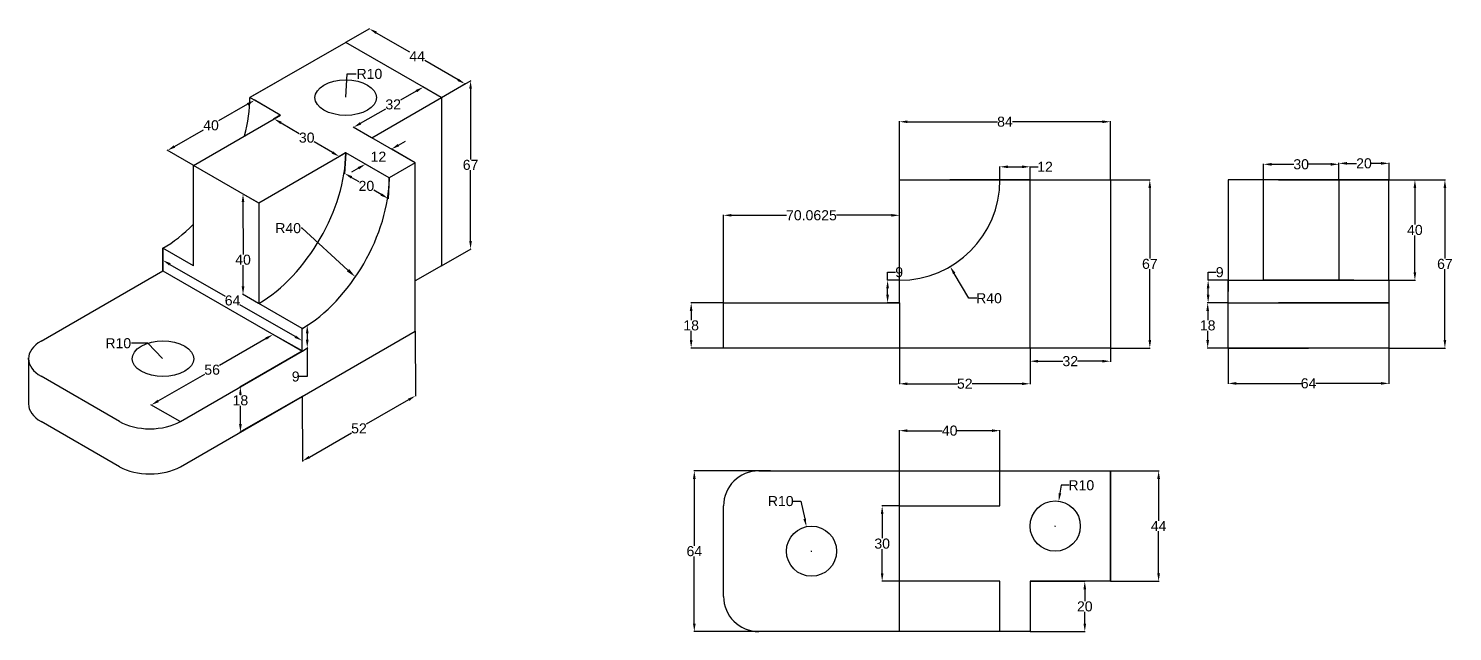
# Model space of a CAD drawing. Header units: millimetres. Extents: x -502 to 65, y 273849 to 274090.
import ezdxf
from ezdxf import colors
from ezdxf.entities.mleader import LeaderData, LeaderLine
from ezdxf.math import Vec2, Vec3

# ---------------------------------------------------------------- set-up
doc = ezdxf.new("R2010")
doc.units = ezdxf.units.MM
doc.header["$MEASUREMENT"] = 0
doc.styles.add('Annotative', font='arial.ttf')
doc.styles.get("Standard").update_dxf_attribs({"font": 'arial.ttf'})
doc.dimstyles.get("Standard").update_dxf_attribs({"dimtxt": 4, "dimasz": 3.2, "dimexe": 0.18, "dimexo": 0.0625, "dimgap": 0.09, "dimtad": 0, "dimtih": 1, "dimtoh": 1, "dimdec": 4, "dimdsep": 46, "dimtxsty": 'Standard', "dimcen": 0.09, "dimadec": 0, "dimazin": 0, "dimtfac": 1, "dimtdec": 4, "dimtofl": 0, "dimtmove": 0, "dimatfit": 3, "dimfxl": 1, "dimtolj": 1, "dimtzin": 0, "dimarcsym": 0})

# ---------------------------------------------------------------- blocks, each defined once
blk = doc.blocks.new('*D1')
at = {"color": 0, "lineweight": -2, "transparency": 16777216}
for p, q in [((-337.68, 274062.06), (-345.03, 274066.31)), ((-347.62, 274064.6), (-353.87, 274060.99)), ((-369.79, 274051.8), (-359.74, 274057.61)), ((-365.39, 274046.06), (-372.74, 274050.31))]:
    blk.add_line(p, q, dxfattribs=at)
at = {"color": 0, "lineweight": 30, "transparency": 16777216}
for points in [[(-347.89, 274065.07), (-347.35, 274064.14), (-344.85, 274066.2)], [(-370.06, 274052.27), (-369.52, 274051.34), (-372.56, 274050.2)]]:
    blk.add_solid(points, dxfattribs=at)
at = {"layer": 'Defpoints', "color": 0, "lineweight": 30, "transparency": 16777216}
for p in [(-344.85, 274066.2), (-337.62, 274062.03), (-365.33, 274046.03)]:
    blk.add_point(p, dxfattribs=at)
at = {"color": 0, "lineweight": 25, "transparency": 16777216, "insert": (-356.81, 274059.3), "char_height": 4, "attachment_point": 5}
blk.add_mtext('\\A1;32', dxfattribs=at)
blk = doc.blocks.new('*D2')
at = {"color": 0, "lineweight": -2, "transparency": 16777216}
for p, q in [((-337.55, 274062.06), (-325.83, 274068.83)), ((-326.01, 274065.53), (-326.01, 274037.36)), ((-326.01, 274004.93), (-326.01, 274033.09)), ((-337.55, 273995.06), (-325.83, 274001.83))]:
    blk.add_line(p, q, dxfattribs=at)
at = {"color": 0, "lineweight": 30, "transparency": 16777216}
for points in [[(-326.55, 274065.53), (-325.48, 274065.53), (-326.01, 274068.73)], [(-326.55, 274004.93), (-325.48, 274004.93), (-326.01, 274001.73)]]:
    blk.add_solid(points, dxfattribs=at)
at = {"layer": 'Defpoints', "color": 0, "lineweight": 30, "transparency": 16777216}
for p in [(-337.62, 274062.03), (-326.01, 274001.73), (-337.62, 273995.03)]:
    blk.add_point(p, dxfattribs=at)
at = {"color": 0, "lineweight": 25, "transparency": 16777216, "insert": (-326.01, 274035.23), "char_height": 4, "attachment_point": 5}
blk.add_mtext('\\A1;67', dxfattribs=at)
blk = doc.blocks.new('*D3')
at = {"color": 0, "lineweight": -2, "transparency": 16777216}
for p, q in [((-375.66, 274084.06), (-366.13, 274089.57)), ((-363.53, 274087.87), (-350.3, 274080.24)), ((-331, 274069.12), (-344.24, 274076.75)), ((-337.58, 274062.12), (-328.05, 274067.62))]:
    blk.add_line(p, q, dxfattribs=at)
at = {"color": 0, "lineweight": 30, "transparency": 16777216}
for points in [[(-363.27, 274088.33), (-363.8, 274087.4), (-366.31, 274089.46)], [(-330.74, 274069.58), (-331.27, 274068.65), (-328.23, 274067.52)]]:
    blk.add_solid(points, dxfattribs=at)
at = {"layer": 'Defpoints', "color": 0, "lineweight": 30, "transparency": 16777216}
for p in [(-375.72, 274084.03), (-328.23, 274067.52), (-337.65, 274062.08)]:
    blk.add_point(p, dxfattribs=at)
at = {"color": 0, "lineweight": 25, "transparency": 16777216, "insert": (-347.27, 274078.49), "char_height": 4, "attachment_point": 5}
blk.add_mtext('\\A1;44', dxfattribs=at)
blk = doc.blocks.new('*D4')
at = {"color": 0, "lineweight": -2, "transparency": 16777216}
for p, q in [((-354.73, 274043.11), (-351.95, 274044.71)), ((-348.07, 274036.06), (-357.68, 274041.61)), ((-370.66, 274033.91), (-373.43, 274032.31)), ((-358.46, 274030.06), (-368.07, 274035.61))]:
    blk.add_line(p, q, dxfattribs=at)
at = {"color": 0, "lineweight": 30, "transparency": 16777216}
for points in [[(-354.99, 274043.57), (-354.46, 274042.64), (-357.5, 274041.51)], [(-370.93, 274034.37), (-370.39, 274033.44), (-367.89, 274035.51)]]:
    blk.add_solid(points, dxfattribs=at)
at = {"layer": 'Defpoints', "color": 0, "lineweight": 30, "transparency": 16777216}
for p in [(-367.89, 274035.51), (-348.01, 274036.03), (-358.4, 274030.03)]:
    blk.add_point(p, dxfattribs=at)
at = {"color": 0, "lineweight": 25, "transparency": 16777216, "insert": (-362.69, 274038.51), "char_height": 4, "attachment_point": 5}
blk.add_mtext('\\A1;12', dxfattribs=at)
blk = doc.blocks.new('*D5')
at = {"color": 0, "lineweight": -2, "transparency": 16777216}
for p, q in [((-414.78, 274059.38), (-426.3, 274052.73)), ((-401.76, 274055.06), (-412.19, 274061.08)), ((-443.88, 274042.58), (-432.36, 274049.23)), ((-436.4, 274035.06), (-446.83, 274041.08))]:
    blk.add_line(p, q, dxfattribs=at)
at = {"color": 0, "lineweight": 30, "transparency": 16777216}
for points in [[(-415.05, 274059.84), (-414.51, 274058.92), (-412.01, 274060.98)], [(-444.15, 274043.04), (-443.61, 274042.12), (-446.65, 274040.98)]]:
    blk.add_solid(points, dxfattribs=at)
at = {"layer": 'Defpoints', "color": 0, "lineweight": 30, "transparency": 16777216}
for p in [(-401.7, 274055.03), (-446.65, 274040.98), (-436.34, 274035.03)]:
    blk.add_point(p, dxfattribs=at)
at = {"color": 0, "lineweight": 25, "transparency": 16777216, "insert": (-429.33, 274050.98), "char_height": 4, "attachment_point": 5}
blk.add_mtext('\\A1;40', dxfattribs=at)
blk = doc.blocks.new('*D6')
at = {"color": 0, "lineweight": -2, "transparency": 16777216}
for p, q in [((-401.76, 274054.99), (-404.41, 274053.47)), ((-401.45, 274051.97), (-394.18, 274047.77)), ((-381.02, 274040.17), (-388.29, 274044.37)), ((-375.78, 274039.99), (-378.43, 274038.47))]:
    blk.add_line(p, q, dxfattribs=at)
at = {"color": 0, "lineweight": 30, "transparency": 16777216}
for points in [[(-401.19, 274052.43), (-401.72, 274051.51), (-404.23, 274053.57)], [(-380.75, 274040.63), (-381.28, 274039.71), (-378.25, 274038.57)]]:
    blk.add_solid(points, dxfattribs=at)
at = {"layer": 'Defpoints', "color": 0, "lineweight": 30, "transparency": 16777216}
for p in [(-401.7, 274055.03), (-378.25, 274038.57), (-375.72, 274040.03)]:
    blk.add_point(p, dxfattribs=at)
at = {"color": 0, "lineweight": 25, "transparency": 16777216, "insert": (-391.24, 274046.07), "char_height": 4, "attachment_point": 5}
blk.add_mtext('\\A1;30', dxfattribs=at)
blk = doc.blocks.new('*D7')
at = {"color": 0, "lineweight": -2, "transparency": 16777216}
for p, q in [((-375.72, 274039.96), (-376.16, 274031.65)), ((-373.38, 274030.25), (-370.47, 274028.58)), ((-361.6, 274023.45), (-364.5, 274025.13)), ((-358.4, 274029.96), (-358.84, 274021.65))]:
    blk.add_line(p, q, dxfattribs=at)
at = {"color": 0, "lineweight": 30, "transparency": 16777216}
for points in [[(-373.11, 274030.72), (-373.64, 274029.79), (-376.15, 274031.85)], [(-361.33, 274023.92), (-361.86, 274022.99), (-358.83, 274021.85)]]:
    blk.add_solid(points, dxfattribs=at)
at = {"layer": 'Defpoints', "color": 0, "lineweight": 30, "transparency": 16777216}
for p in [(-375.72, 274040.03), (-358.4, 274030.03), (-358.83, 274021.85)]:
    blk.add_point(p, dxfattribs=at)
at = {"color": 0, "lineweight": 25, "transparency": 16777216, "insert": (-367.49, 274026.85), "char_height": 4, "attachment_point": 5}
blk.add_mtext('\\A1;20', dxfattribs=at)
blk = doc.blocks.new('*D8')
at = {"color": 0, "lineweight": -2, "transparency": 16777216}
for p, q in [((-348.01, 273968.96), (-347.92, 273943.06)), ((-393.04, 273942.96), (-392.96, 273917.06)), ((-350.69, 273941.67), (-367.51, 273931.97)), ((-390.19, 273918.87), (-373.37, 273928.58))]:
    blk.add_line(p, q, dxfattribs=at)
at = {"color": 0, "lineweight": 30, "transparency": 16777216}
for points in [[(-350.96, 273942.13), (-350.43, 273941.21), (-347.92, 273943.27)], [(-390.45, 273919.33), (-389.92, 273918.41), (-392.96, 273917.27)]]:
    blk.add_solid(points, dxfattribs=at)
at = {"layer": 'Defpoints', "color": 0, "lineweight": 30, "transparency": 16777216}
for p in [(-348.01, 273969.03), (-393.04, 273943.03), (-347.92, 273943.27)]:
    blk.add_point(p, dxfattribs=at)
at = {"color": 0, "lineweight": 25, "transparency": 16777216, "insert": (-370.44, 273930.27), "char_height": 4, "attachment_point": 5}
blk.add_mtext('\\A1;52', dxfattribs=at)
blk = doc.blocks.new('*D9')
at = {"color": 0, "lineweight": -2, "transparency": 16777216}
for p, q in [((-393.1, 273960.99), (-417.83, 273946.77)), ((-393.07, 273942.94), (-417.8, 273928.72)), ((-417.65, 273943.67), (-417.65, 273943.58)), ((-417.63, 273932.02), (-417.64, 273939.32))]:
    blk.add_line(p, q, dxfattribs=at)
at = {"color": 0, "lineweight": 30, "transparency": 16777216}
for points in [[(-417.11, 273943.68), (-418.18, 273943.67), (-417.65, 273946.87)], [(-417.09, 273932.02), (-418.16, 273932.02), (-417.62, 273928.82)]]:
    blk.add_solid(points, dxfattribs=at)
at = {"layer": 'Defpoints', "color": 0, "lineweight": 30, "transparency": 16777216}
for p in [(-393.04, 273961.03), (-393.01, 273942.97), (-417.62, 273928.82)]:
    blk.add_point(p, dxfattribs=at)
at = {"color": 0, "lineweight": 25, "transparency": 16777216, "insert": (-417.64, 273941.45), "char_height": 4, "attachment_point": 5}
blk.add_mtext('\\A1;18', dxfattribs=at)
blk = doc.blocks.new('*D10')
at = {"color": 0, "lineweight": -2, "transparency": 16777216}
for p, q in [((-448.47, 273993.1), (-448.47, 273997.43)), ((-445.7, 273995.62), (-423.71, 273982.93)), ((-395.81, 273966.82), (-417.8, 273979.52)), ((-393.04, 273961.1), (-393.04, 273965.43))]:
    blk.add_line(p, q, dxfattribs=at)
at = {"color": 0, "lineweight": 30, "transparency": 16777216}
for points in [[(-445.43, 273996.09), (-445.96, 273995.16), (-448.47, 273997.22)], [(-395.55, 273967.29), (-396.08, 273966.36), (-393.04, 273965.22)]]:
    blk.add_solid(points, dxfattribs=at)
at = {"layer": 'Defpoints', "color": 0, "lineweight": 30, "transparency": 16777216}
for p in [(-448.47, 273997.22), (-448.47, 273993.03), (-393.04, 273961.03)]:
    blk.add_point(p, dxfattribs=at)
at = {"color": 0, "lineweight": 25, "transparency": 16777216, "insert": (-420.75, 273981.22), "char_height": 4, "attachment_point": 5}
blk.add_mtext('\\A1;64', dxfattribs=at)
blk = doc.blocks.new('*D11')
at = {"color": 0, "lineweight": -2, "transparency": 16777216}
for p, q in [((-410.42, 274020.06), (-416.78, 274023.71)), ((-416.6, 274020.41), (-416.59, 273999.58)), ((-416.59, 273986.81), (-416.59, 273995.32)), ((-410.42, 273980.07), (-416.77, 273983.72))]:
    blk.add_line(p, q, dxfattribs=at)
at = {"color": 0, "lineweight": 30, "transparency": 16777216}
for points in [[(-416.06, 274020.41), (-417.13, 274020.41), (-416.6, 274023.61)], [(-416.06, 273986.81), (-417.12, 273986.81), (-416.59, 273983.61)]]:
    blk.add_solid(points, dxfattribs=at)
at = {"layer": 'Defpoints', "color": 0, "lineweight": 30, "transparency": 16777216}
for p in [(-410.36, 274020.03), (-416.59, 273983.61), (-410.35, 273980.03)]:
    blk.add_point(p, dxfattribs=at)
at = {"color": 0, "lineweight": 25, "transparency": 16777216, "insert": (-416.59, 273997.45), "char_height": 4, "attachment_point": 5}
blk.add_mtext('\\A1;40', dxfattribs=at)
blk = doc.blocks.new('*D12')
at = {"color": 0, "lineweight": -2, "transparency": 16777216}
for p, q in [((-392.98, 273970.07), (-390.85, 273971.5)), ((-391.03, 273968.18), (-391.03, 273965.58)), ((-392.98, 273961.07), (-390.85, 273962.5)), ((-391.03, 273962.38), (-391.03, 273950.92)), ((-391.03, 273950.92), (-394.23, 273950.92))]:
    blk.add_line(p, q, dxfattribs=at)
at = {"color": 0, "lineweight": 30, "transparency": 16777216}
for points in [[(-391.56, 273968.18), (-390.49, 273968.18), (-391.03, 273971.38)], [(-391.56, 273965.58), (-390.49, 273965.58), (-391.03, 273962.38)]]:
    blk.add_solid(points, dxfattribs=at)
at = {"layer": 'Defpoints', "color": 0, "lineweight": 30, "transparency": 16777216}
for p in [(-393.04, 273970.03), (-393.04, 273961.03), (-391.03, 273962.38)]:
    blk.add_point(p, dxfattribs=at)
at = {"color": 0, "lineweight": 25, "transparency": 16777216, "insert": (-395.63, 273950.92), "char_height": 4, "attachment_point": 5}
blk.add_mtext('\\A1;9', dxfattribs=at)
blk = doc.blocks.new('*D13')
at = {"color": 0, "lineweight": -2, "transparency": 16777216}
for p, q in [((-407.41, 273966.07), (-425.93, 273955.35)), ((-393.1, 273961.14), (-404.82, 273967.78)), ((-450.37, 273941.21), (-431.84, 273951.93)), ((-441.6, 273933.06), (-453.32, 273939.71))]:
    blk.add_line(p, q, dxfattribs=at)
at = {"color": 0, "lineweight": 30, "transparency": 16777216}
for points in [[(-407.67, 273966.53), (-407.14, 273965.61), (-404.64, 273967.68)], [(-450.63, 273941.67), (-450.1, 273940.74), (-453.13, 273939.6)]]:
    blk.add_solid(points, dxfattribs=at)
at = {"layer": 'Defpoints', "color": 0, "lineweight": 30, "transparency": 16777216}
for p in [(-393.04, 273961.1), (-453.13, 273939.6), (-441.54, 273933.03)]:
    blk.add_point(p, dxfattribs=at)
at = {"color": 0, "lineweight": 25, "transparency": 16777216, "insert": (-428.89, 273953.64), "char_height": 4, "attachment_point": 5}
blk.add_mtext('\\A1;56', dxfattribs=at)
blk = doc.blocks.new('*D14')
at = {"color": 0, "lineweight": -2, "transparency": 16777216}
for p, q in [((-155.3, 274029.36), (-155.3, 274052.6)), ((-152.1, 274052.42), (-116.25, 274052.42)), ((-74.5, 274052.42), (-110.35, 274052.42)), ((-71.3, 274029.36), (-71.3, 274052.6))]:
    blk.add_line(p, q, dxfattribs=at)
at = {"color": 0, "lineweight": 30, "transparency": 16777216}
for points in [[(-152.1, 274052.95), (-152.1, 274051.88), (-155.3, 274052.42)], [(-74.5, 274052.95), (-74.5, 274051.88), (-71.3, 274052.42)]]:
    blk.add_solid(points, dxfattribs=at)
at = {"layer": 'Defpoints', "color": 0, "lineweight": 30, "transparency": 16777216}
for p in [(-71.3, 274052.42), (-155.3, 274029.29), (-71.3, 274029.29)]:
    blk.add_point(p, dxfattribs=at)
at = {"color": 0, "lineweight": 25, "transparency": 16777216, "insert": (-113.3, 274052.42), "char_height": 4, "attachment_point": 5}
blk.add_mtext('\\A1;84', dxfattribs=at)
blk = doc.blocks.new('*D15')
at = {"color": 0, "lineweight": -2, "transparency": 16777216}
for p, q in [((-71.24, 274029.29), (-55.45, 274029.29)), ((-55.63, 274026.09), (-55.63, 273997.93)), ((-55.63, 273965.49), (-55.63, 273993.66)), ((-71.24, 273962.29), (-55.45, 273962.29))]:
    blk.add_line(p, q, dxfattribs=at)
at = {"color": 0, "lineweight": 30, "transparency": 16777216}
for points in [[(-56.16, 274026.09), (-55.1, 274026.09), (-55.63, 274029.29)], [(-56.16, 273965.49), (-55.1, 273965.49), (-55.63, 273962.29)]]:
    blk.add_solid(points, dxfattribs=at)
at = {"layer": 'Defpoints', "color": 0, "lineweight": 30, "transparency": 16777216}
for p in [(-71.3, 274029.29), (-71.3, 273962.29), (-55.63, 273962.29)]:
    blk.add_point(p, dxfattribs=at)
at = {"color": 0, "lineweight": 25, "transparency": 16777216, "insert": (-55.63, 273995.79), "char_height": 4, "attachment_point": 5}
blk.add_mtext('\\A1;67', dxfattribs=at)
blk = doc.blocks.new('*D16')
at = {"color": 0, "lineweight": -2, "transparency": 16777216}
for p, q in [((-225.36, 273980.29), (-238.38, 273980.29)), ((-238.2, 273977.09), (-238.2, 273973.43)), ((-238.2, 273965.49), (-238.2, 273969.16)), ((-225.36, 273962.29), (-238.38, 273962.29))]:
    blk.add_line(p, q, dxfattribs=at)
at = {"color": 0, "lineweight": 30, "transparency": 16777216}
for points in [[(-238.74, 273977.09), (-237.67, 273977.09), (-238.2, 273980.29)], [(-238.74, 273965.49), (-237.67, 273965.49), (-238.2, 273962.29)]]:
    blk.add_solid(points, dxfattribs=at)
at = {"layer": 'Defpoints', "color": 0, "lineweight": 30, "transparency": 16777216}
for p in [(-225.3, 273980.29), (-238.2, 273962.29), (-225.3, 273962.29)]:
    blk.add_point(p, dxfattribs=at)
at = {"color": 0, "lineweight": 25, "transparency": 16777216, "insert": (-238.2, 273971.29), "char_height": 4, "attachment_point": 5}
blk.add_mtext('\\A1;18', dxfattribs=at)
blk = doc.blocks.new('*D17')
at = {"color": 0, "lineweight": -2, "transparency": 16777216}
for p, q in [((-225.36, 273980.36), (-225.36, 274015.33)), ((-222.16, 274015.15), (-200.27, 274015.15)), ((-158.5, 274015.15), (-180.38, 274015.15)), ((-155.3, 273980.36), (-155.3, 274015.33))]:
    blk.add_line(p, q, dxfattribs=at)
at = {"color": 0, "lineweight": 30, "transparency": 16777216}
for points in [[(-222.16, 274015.68), (-222.16, 274014.62), (-225.36, 274015.15)], [(-158.5, 274015.68), (-158.5, 274014.62), (-155.3, 274015.15)]]:
    blk.add_solid(points, dxfattribs=at)
at = {"layer": 'Defpoints', "color": 0, "lineweight": 30, "transparency": 16777216}
for p in [(-225.36, 274015.15), (-225.36, 273980.29), (-155.3, 273980.29)]:
    blk.add_point(p, dxfattribs=at)
at = {"color": 0, "lineweight": 25, "transparency": 16777216, "insert": (-190.33, 274015.15), "char_height": 4, "attachment_point": 5}
blk.add_mtext('\\A1;70.0625', dxfattribs=at)
blk = doc.blocks.new('*D18')
at = {"color": 0, "lineweight": -2, "transparency": 16777216}
for p, q in [((-155.39, 274029.29), (-155.21, 274029.29)), ((-155.3, 274029.2), (-155.3, 274029.38)), ((-127.71, 273982.11), (-133.49, 273992)), ((-124.51, 273982.11), (-127.71, 273982.11))]:
    blk.add_line(p, q, dxfattribs=at)
at = {"color": 0, "lineweight": 30, "transparency": 16777216}
blk.add_solid([(-133.03, 273992.27), (-133.96, 273991.73), (-135.11, 273994.76)], dxfattribs=at)
at = {"layer": 'Defpoints', "color": 0, "lineweight": 30, "transparency": 16777216}
for p in [(-155.3, 274029.29), (-135.11, 273994.76)]:
    blk.add_point(p, dxfattribs=at)
at = {"color": 0, "lineweight": 25, "transparency": 16777216, "insert": (-119.65, 273982.11), "char_height": 4, "attachment_point": 5}
blk.add_mtext('\\A1;R40', dxfattribs=at)
blk = doc.blocks.new('*D19')
at = {"color": 0, "lineweight": -2, "transparency": 16777216}
for p, q in [((-103.3, 273962.23), (-103.3, 273956.86)), ((-100.1, 273957.04), (-90.23, 273957.04)), ((-74.5, 273957.04), (-84.36, 273957.04)), ((-71.3, 273962.23), (-71.3, 273956.86))]:
    blk.add_line(p, q, dxfattribs=at)
at = {"color": 0, "lineweight": 30, "transparency": 16777216}
for points in [[(-100.1, 273957.57), (-100.1, 273956.51), (-103.3, 273957.04)], [(-74.5, 273957.57), (-74.5, 273956.51), (-71.3, 273957.04)]]:
    blk.add_solid(points, dxfattribs=at)
at = {"layer": 'Defpoints', "color": 0, "lineweight": 30, "transparency": 16777216}
for p in [(-103.3, 273962.29), (-71.3, 273962.29), (-71.3, 273957.04)]:
    blk.add_point(p, dxfattribs=at)
at = {"color": 0, "lineweight": 25, "transparency": 16777216, "insert": (-87.3, 273957.04), "char_height": 4, "attachment_point": 5}
blk.add_mtext('\\A1;32', dxfattribs=at)
blk = doc.blocks.new('*D20')
at = {"color": 0, "lineweight": -2, "transparency": 16777216}
for p, q in [((-155.3, 273980.23), (-155.3, 273947.87)), ((-103.3, 273962.23), (-103.3, 273947.87)), ((-152.1, 273948.05), (-132.23, 273948.05)), ((-106.5, 273948.05), (-126.36, 273948.05))]:
    blk.add_line(p, q, dxfattribs=at)
at = {"color": 0, "lineweight": 30, "transparency": 16777216}
for points in [[(-152.1, 273948.59), (-152.1, 273947.52), (-155.3, 273948.05)], [(-106.5, 273948.59), (-106.5, 273947.52), (-103.3, 273948.05)]]:
    blk.add_solid(points, dxfattribs=at)
at = {"layer": 'Defpoints', "color": 0, "lineweight": 30, "transparency": 16777216}
for p in [(-155.3, 273980.29), (-103.3, 273962.29), (-103.3, 273948.05)]:
    blk.add_point(p, dxfattribs=at)
at = {"color": 0, "lineweight": 25, "transparency": 16777216, "insert": (-129.3, 273948.05), "char_height": 4, "attachment_point": 5}
blk.add_mtext('\\A1;52', dxfattribs=at)
blk = doc.blocks.new('*D21')
at = {"color": 0, "lineweight": -2, "transparency": 16777216}
for p, q in [((-115.3, 274029.36), (-115.3, 274034.65)), ((-112.1, 274034.47), (-106.5, 274034.47)), ((-103.3, 274029.36), (-103.3, 274034.65)), ((-103.3, 274034.47), (-100.1, 274034.47))]:
    blk.add_line(p, q, dxfattribs=at)
at = {"color": 0, "lineweight": 30, "transparency": 16777216}
for points in [[(-112.1, 274035.01), (-112.1, 274033.94), (-115.3, 274034.47)], [(-106.5, 274035.01), (-106.5, 274033.94), (-103.3, 274034.47)]]:
    blk.add_solid(points, dxfattribs=at)
at = {"layer": 'Defpoints', "color": 0, "lineweight": 30, "transparency": 16777216}
for p in [(-103.3, 274034.47), (-115.3, 274029.29), (-103.3, 274029.29)]:
    blk.add_point(p, dxfattribs=at)
at = {"color": 0, "lineweight": 25, "transparency": 16777216, "insert": (-97.35, 274034.47), "char_height": 4, "attachment_point": 5}
blk.add_mtext('\\A1;12', dxfattribs=at)
blk = doc.blocks.new('*D22')
at = {"color": 0, "lineweight": -2, "transparency": 16777216}
for p, q in [((-160.01, 273989.29), (-160.01, 273992.49)), ((-160.01, 273992.49), (-156.81, 273992.49)), ((-155.36, 273989.29), (-160.19, 273989.29)), ((-160.01, 273983.49), (-160.01, 273986.09)), ((-155.36, 273980.29), (-160.19, 273980.29))]:
    blk.add_line(p, q, dxfattribs=at)
at = {"color": 0, "lineweight": 30, "transparency": 16777216}
for points in [[(-160.54, 273986.09), (-159.48, 273986.09), (-160.01, 273989.29)], [(-160.54, 273983.49), (-159.48, 273983.49), (-160.01, 273980.29)]]:
    blk.add_solid(points, dxfattribs=at)
at = {"layer": 'Defpoints', "color": 0, "lineweight": 30, "transparency": 16777216}
for p in [(-160.01, 273989.29), (-155.3, 273989.29), (-155.3, 273980.29)]:
    blk.add_point(p, dxfattribs=at)
at = {"color": 0, "lineweight": 25, "transparency": 16777216, "insert": (-155.41, 273992.49), "char_height": 4, "attachment_point": 5}
blk.add_mtext('\\A1;9', dxfattribs=at)
blk = doc.blocks.new('*D23')
at = {"color": 0, "lineweight": -2, "transparency": 16777216}
for p, q in [((-197.7, 273901.32), (-194.5, 273901.32)), ((-194.5, 273901.32), (-193.02, 273894.3)), ((-190.39, 273881.38), (-190.21, 273881.38)), ((-190.3, 273881.29), (-190.3, 273881.47))]:
    blk.add_line(p, q, dxfattribs=at)
at = {"color": 0, "lineweight": 30, "transparency": 16777216}
blk.add_solid([(-192.5, 273894.41), (-193.54, 273894.19), (-192.36, 273891.17)], dxfattribs=at)
at = {"layer": 'Defpoints', "color": 0, "lineweight": 30, "transparency": 16777216}
for p in [(-192.36, 273891.17), (-190.3, 273881.38)]:
    blk.add_point(p, dxfattribs=at)
at = {"color": 0, "lineweight": 25, "transparency": 16777216, "insert": (-202.56, 273901.32), "char_height": 4, "attachment_point": 5}
blk.add_mtext('\\A1;R10', dxfattribs=at)
blk = doc.blocks.new('*D24')
at = {"color": 0, "lineweight": -2, "transparency": 16777216}
for p, q in [((-90.97, 273907.62), (-91.43, 273904.45)), ((-87.77, 273907.62), (-90.97, 273907.62)), ((-93.39, 273891.38), (-93.21, 273891.38)), ((-93.3, 273891.29), (-93.3, 273891.47))]:
    blk.add_line(p, q, dxfattribs=at)
at = {"color": 0, "lineweight": 30, "transparency": 16777216}
blk.add_solid([(-91.96, 273904.52), (-90.9, 273904.37), (-91.88, 273901.28)], dxfattribs=at)
at = {"layer": 'Defpoints', "color": 0, "lineweight": 30, "transparency": 16777216}
for p in [(-91.88, 273901.28), (-93.3, 273891.38)]:
    blk.add_point(p, dxfattribs=at)
at = {"color": 0, "lineweight": 25, "transparency": 16777216, "insert": (-82.91, 273907.62), "char_height": 4, "attachment_point": 5}
blk.add_mtext('\\A1;R10', dxfattribs=at)
blk = doc.blocks.new('*D25')
at = {"color": 0, "lineweight": -2, "transparency": 16777216}
for p, q in [((-155.3, 273899.44), (-155.3, 273929.56)), ((-152.1, 273929.38), (-138.33, 273929.38)), ((-118.5, 273929.38), (-132.27, 273929.38)), ((-115.3, 273899.44), (-115.3, 273929.56))]:
    blk.add_line(p, q, dxfattribs=at)
at = {"color": 0, "lineweight": 30, "transparency": 16777216}
for points in [[(-152.1, 273929.92), (-152.1, 273928.85), (-155.3, 273929.38)], [(-118.5, 273929.92), (-118.5, 273928.85), (-115.3, 273929.38)]]:
    blk.add_solid(points, dxfattribs=at)
at = {"layer": 'Defpoints', "color": 0, "lineweight": 30, "transparency": 16777216}
for p in [(-115.3, 273929.38), (-155.3, 273899.38), (-115.3, 273899.38)]:
    blk.add_point(p, dxfattribs=at)
at = {"color": 0, "lineweight": 25, "transparency": 16777216, "insert": (-135.3, 273929.38), "char_height": 4, "attachment_point": 5}
blk.add_mtext('\\A1;40', dxfattribs=at)
blk = doc.blocks.new('*D26')
at = {"color": 0, "lineweight": -2, "transparency": 16777216}
for p, q in [((-155.36, 273899.38), (-162.35, 273899.38)), ((-162.17, 273896.18), (-162.17, 273886.52)), ((-162.17, 273872.58), (-162.17, 273882.25)), ((-155.36, 273869.38), (-162.35, 273869.38))]:
    blk.add_line(p, q, dxfattribs=at)
at = {"color": 0, "lineweight": 30, "transparency": 16777216}
for points in [[(-162.7, 273896.18), (-161.64, 273896.18), (-162.17, 273899.38)], [(-162.7, 273872.58), (-161.64, 273872.58), (-162.17, 273869.38)]]:
    blk.add_solid(points, dxfattribs=at)
at = {"layer": 'Defpoints', "color": 0, "lineweight": 30, "transparency": 16777216}
for p in [(-155.3, 273899.38), (-162.17, 273869.38), (-155.3, 273869.38)]:
    blk.add_point(p, dxfattribs=at)
at = {"color": 0, "lineweight": 25, "transparency": 16777216, "insert": (-162.17, 273884.38), "char_height": 4, "attachment_point": 5}
blk.add_mtext('\\A1;30', dxfattribs=at)
blk = doc.blocks.new('*D27')
at = {"color": 0, "lineweight": -2, "transparency": 16777216}
for p, q in [((-206.64, 273913.38), (-237.13, 273913.38)), ((-236.95, 273910.18), (-236.95, 273883.51)), ((-236.95, 273852.58), (-236.95, 273879.25)), ((-206.64, 273849.38), (-237.13, 273849.38))]:
    blk.add_line(p, q, dxfattribs=at)
at = {"color": 0, "lineweight": 30, "transparency": 16777216}
for points in [[(-237.48, 273910.18), (-236.41, 273910.18), (-236.95, 273913.38)], [(-237.48, 273852.58), (-236.41, 273852.58), (-236.95, 273849.38)]]:
    blk.add_solid(points, dxfattribs=at)
at = {"layer": 'Defpoints', "color": 0, "lineweight": 30, "transparency": 16777216}
for p in [(-206.58, 273913.38), (-236.95, 273849.38), (-206.58, 273849.38)]:
    blk.add_point(p, dxfattribs=at)
at = {"color": 0, "lineweight": 25, "transparency": 16777216, "insert": (-236.95, 273881.38), "char_height": 4, "attachment_point": 5}
blk.add_mtext('\\A1;64', dxfattribs=at)
blk = doc.blocks.new('*D28')
at = {"color": 0, "lineweight": -2, "transparency": 16777216}
for p, q in [((-71.24, 273913.38), (-51.95, 273913.38)), ((-52.13, 273910.18), (-52.13, 273893.47)), ((-52.13, 273872.58), (-52.13, 273889.29)), ((-71.24, 273869.38), (-51.95, 273869.38))]:
    blk.add_line(p, q, dxfattribs=at)
at = {"color": 0, "lineweight": 30, "transparency": 16777216}
for points in [[(-52.67, 273910.18), (-51.6, 273910.18), (-52.13, 273913.38)], [(-52.67, 273872.58), (-51.6, 273872.58), (-52.13, 273869.38)]]:
    blk.add_solid(points, dxfattribs=at)
at = {"layer": 'Defpoints', "color": 0, "lineweight": 30, "transparency": 16777216}
for p in [(-71.3, 273913.38), (-71.3, 273869.38), (-52.13, 273869.38)]:
    blk.add_point(p, dxfattribs=at)
at = {"color": 0, "lineweight": 25, "transparency": 16777216, "insert": (-52.13, 273891.38), "char_height": 4, "attachment_point": 5}
blk.add_mtext('\\A1;44', dxfattribs=at)
blk = doc.blocks.new('*D29')
at = {"color": 0, "lineweight": -2, "transparency": 16777216}
for p, q in [((-103.24, 273869.38), (-81.34, 273869.38)), ((-81.52, 273866.18), (-81.52, 273861.51)), ((-81.52, 273852.58), (-81.52, 273857.25)), ((-103.24, 273849.38), (-81.34, 273849.38))]:
    blk.add_line(p, q, dxfattribs=at)
at = {"color": 0, "lineweight": 30, "transparency": 16777216}
for points in [[(-82.05, 273866.18), (-80.99, 273866.18), (-81.52, 273869.38)], [(-82.05, 273852.58), (-80.99, 273852.58), (-81.52, 273849.38)]]:
    blk.add_solid(points, dxfattribs=at)
at = {"layer": 'Defpoints', "color": 0, "lineweight": 30, "transparency": 16777216}
for p in [(-103.3, 273869.38), (-103.3, 273849.38), (-81.52, 273849.38)]:
    blk.add_point(p, dxfattribs=at)
at = {"color": 0, "lineweight": 25, "transparency": 16777216, "insert": (-81.52, 273859.38), "char_height": 4, "attachment_point": 5}
blk.add_mtext('\\A1;20', dxfattribs=at)
blk = doc.blocks.new('*D31')
at = {"color": 0, "lineweight": -2, "transparency": 16777216}
for p, q in [((-24.45, 273962.23), (-24.45, 273948.03)), ((39.55, 273962.23), (39.55, 273948.03)), ((-21.25, 273948.21), (4.59, 273948.21)), ((36.35, 273948.21), (10.51, 273948.21))]:
    blk.add_line(p, q, dxfattribs=at)
at = {"color": 0, "lineweight": 30, "transparency": 16777216}
for points in [[(-21.25, 273948.74), (-21.25, 273947.67), (-24.45, 273948.21)], [(36.35, 273948.74), (36.35, 273947.67), (39.55, 273948.21)]]:
    blk.add_solid(points, dxfattribs=at)
at = {"layer": 'Defpoints', "color": 0, "lineweight": 30, "transparency": 16777216}
for p in [(-24.45, 273962.29), (39.55, 273962.29), (39.55, 273948.21)]:
    blk.add_point(p, dxfattribs=at)
at = {"color": 0, "lineweight": 25, "transparency": 16777216, "insert": (7.55, 273948.21), "char_height": 4, "attachment_point": 5}
blk.add_mtext('\\A1;64', dxfattribs=at)
blk = doc.blocks.new('*D32')
at = {"color": 0, "lineweight": -2, "transparency": 16777216}
for p, q in [((39.61, 274029.29), (62.01, 274029.29)), ((61.83, 274026.09), (61.83, 273997.93)), ((61.83, 273965.49), (61.83, 273993.66)), ((39.61, 273962.29), (62.01, 273962.29))]:
    blk.add_line(p, q, dxfattribs=at)
at = {"color": 0, "lineweight": 30, "transparency": 16777216}
for points in [[(61.3, 274026.09), (62.36, 274026.09), (61.83, 274029.29)], [(61.3, 273965.49), (62.36, 273965.49), (61.83, 273962.29)]]:
    blk.add_solid(points, dxfattribs=at)
at = {"layer": 'Defpoints', "color": 0, "lineweight": 30, "transparency": 16777216}
for p in [(39.55, 274029.29), (39.55, 273962.29), (61.83, 273962.29)]:
    blk.add_point(p, dxfattribs=at)
at = {"color": 0, "lineweight": 25, "transparency": 16777216, "insert": (61.83, 273995.79), "char_height": 4, "attachment_point": 5}
blk.add_mtext('\\A1;67', dxfattribs=at)
blk = doc.blocks.new('*D33')
at = {"color": 0, "lineweight": -2, "transparency": 16777216}
for p, q in [((25.61, 274029.29), (50.06, 274029.29)), ((49.88, 274026.09), (49.88, 274011.43)), ((49.88, 273992.49), (49.88, 274007.16)), ((25.61, 273989.29), (50.06, 273989.29))]:
    blk.add_line(p, q, dxfattribs=at)
at = {"color": 0, "lineweight": 30, "transparency": 16777216}
for points in [[(49.35, 274026.09), (50.41, 274026.09), (49.88, 274029.29)], [(49.35, 273992.49), (50.41, 273992.49), (49.88, 273989.29)]]:
    blk.add_solid(points, dxfattribs=at)
at = {"layer": 'Defpoints', "color": 0, "lineweight": 30, "transparency": 16777216}
for p in [(25.55, 274029.29), (25.55, 273989.29), (49.88, 273989.29)]:
    blk.add_point(p, dxfattribs=at)
at = {"color": 0, "lineweight": 25, "transparency": 16777216, "insert": (49.88, 274009.29), "char_height": 4, "attachment_point": 5}
blk.add_mtext('\\A1;40', dxfattribs=at)
blk = doc.blocks.new('*D36')
at = {"color": 0, "lineweight": -2, "transparency": 16777216}
for p, q in [((-32.42, 273989.29), (-32.42, 273992.49)), ((-32.42, 273992.49), (-29.22, 273992.49)), ((-24.51, 273989.29), (-32.6, 273989.29)), ((-32.42, 273983.49), (-32.42, 273986.09)), ((-24.51, 273980.29), (-32.6, 273980.29))]:
    blk.add_line(p, q, dxfattribs=at)
at = {"color": 0, "lineweight": 30, "transparency": 16777216}
for points in [[(-32.95, 273986.09), (-31.88, 273986.09), (-32.42, 273989.29)], [(-32.95, 273983.49), (-31.88, 273983.49), (-32.42, 273980.29)]]:
    blk.add_solid(points, dxfattribs=at)
at = {"layer": 'Defpoints', "color": 0, "lineweight": 30, "transparency": 16777216}
for p in [(-32.42, 273989.29), (-24.45, 273989.29), (-24.45, 273980.29)]:
    blk.add_point(p, dxfattribs=at)
at = {"color": 0, "lineweight": 25, "transparency": 16777216, "insert": (-27.81, 273992.49), "char_height": 4, "attachment_point": 5}
blk.add_mtext('\\A1;9', dxfattribs=at)
blk = doc.blocks.new('*D37')
at = {"color": 0, "lineweight": -2, "transparency": 16777216}
for p, q in [((-24.51, 273980.29), (-32.78, 273980.29)), ((-32.6, 273977.09), (-32.6, 273973.43)), ((-32.6, 273965.49), (-32.6, 273969.16)), ((-24.51, 273962.29), (-32.78, 273962.29))]:
    blk.add_line(p, q, dxfattribs=at)
at = {"color": 0, "lineweight": 30, "transparency": 16777216}
for points in [[(-33.13, 273977.09), (-32.06, 273977.09), (-32.6, 273980.29)], [(-33.13, 273965.49), (-32.06, 273965.49), (-32.6, 273962.29)]]:
    blk.add_solid(points, dxfattribs=at)
at = {"layer": 'Defpoints', "color": 0, "lineweight": 30, "transparency": 16777216}
for p in [(-32.6, 273980.29), (-24.45, 273980.29), (-24.45, 273962.29)]:
    blk.add_point(p, dxfattribs=at)
at = {"color": 0, "lineweight": 25, "transparency": 16777216, "insert": (-32.6, 273971.29), "char_height": 4, "attachment_point": 5}
blk.add_mtext('\\A1;18', dxfattribs=at)
blk = doc.blocks.new('*D38')
at = {"color": 0, "lineweight": -2, "transparency": 16777216}
for p, q in [((-10.39, 274029.36), (-10.39, 274035.64)), ((-7.19, 274035.46), (1.67, 274035.46)), ((16.41, 274035.46), (7.56, 274035.46)), ((19.61, 274029.36), (19.61, 274035.64))]:
    blk.add_line(p, q, dxfattribs=at)
at = {"color": 0, "lineweight": 30, "transparency": 16777216}
for points in [[(-7.19, 274035.99), (-7.19, 274034.92), (-10.39, 274035.46)], [(16.41, 274035.99), (16.41, 274034.92), (19.61, 274035.46)]]:
    blk.add_solid(points, dxfattribs=at)
at = {"layer": 'Defpoints', "color": 0, "lineweight": 30, "transparency": 16777216}
for p in [(19.61, 274035.46), (-10.39, 274029.29), (19.61, 274029.29)]:
    blk.add_point(p, dxfattribs=at)
at = {"color": 0, "lineweight": 25, "transparency": 16777216, "insert": (4.61, 274035.46), "char_height": 4, "attachment_point": 5}
blk.add_mtext('\\A1;30', dxfattribs=at)
blk = doc.blocks.new('*D39')
at = {"color": 0, "lineweight": -2, "transparency": 16777216}
for p, q in [((19.61, 274029.36), (19.61, 274036.02)), ((22.81, 274035.84), (26.63, 274035.84)), ((36.41, 274035.84), (32.59, 274035.84)), ((39.61, 274029.36), (39.61, 274036.02))]:
    blk.add_line(p, q, dxfattribs=at)
at = {"color": 0, "lineweight": 30, "transparency": 16777216}
for points in [[(22.81, 274036.37), (22.81, 274035.3), (19.61, 274035.84)], [(36.41, 274036.37), (36.41, 274035.3), (39.61, 274035.84)]]:
    blk.add_solid(points, dxfattribs=at)
at = {"layer": 'Defpoints', "color": 0, "lineweight": 30, "transparency": 16777216}
for p in [(19.61, 274035.84), (19.61, 274029.29), (39.61, 274029.29)]:
    blk.add_point(p, dxfattribs=at)
at = {"color": 0, "lineweight": 25, "transparency": 16777216, "insert": (29.61, 274035.84), "char_height": 4, "attachment_point": 5}
blk.add_mtext('\\A1;20', dxfattribs=at)

msp = doc.modelspace()

# ---------------------------------------------------------------- linework, layer by layer
for p, q in [((-375.72041, 274084.02767), (-413.82553, 274062.02767)), ((-337.61529, 274062.02767), (-375.72041, 274084.02767)), ((-403.43322, 274068.02767), (-413.82553, 274062.02767)), ((-401.70117, 274055.02767), (-413.82553, 274062.02767)), ((-365.32811, 274046.02767), (-337.61529, 274062.02767)), ((-337.61529, 274062.02767), (-337.61529, 273995.02767)), ((-436.34219, 274035.02767), (-401.70117, 274055.02767)), ((-348.0076, 274036.02767), (-365.32811, 274046.02767)), ((-348.0076, 274036.02767), (-365.32811, 274046.02767)), ((-375.72041, 274040.02767), (-410.36143, 274020.02767)), ((-358.3999, 274030.02767), (-375.72041, 274040.02767)), ((-410.36143, 274020.02767), (-436.34219, 274035.02767)), ((-436.33569, 273995.02392), (-436.34219, 274035.02767)), ((-348.0076, 274036.02767), (-358.3999, 274030.02767)), ((-348.0076, 273969.02767), (-348.0076, 274036.02767)), ((-410.36143, 274020.02767), (-410.35493, 273980.02392)), ((-448.46654, 273993.02767), (-448.46654, 274002.02767)), ((-448.46654, 274002.02767), (-448.46654, 273993.02767)), ((-436.33569, 273995.02392), (-448.46654, 274002.02767)), ((-496.96397, 273965.02767), (-448.46654, 273993.02767)), ((-448.46654, 273993.02767), (-393.04092, 273961.02767)), ((-337.61529, 273995.02767), (-348.0076, 273989.02566)), ((-393.04092, 273970.02767), (-410.36143, 273980.02767)), ((-410.35493, 273980.02392), (-410.36143, 273980.02767)), ((-441.53834, 273915.02767), (-348.0076, 273969.02767)), ((-393.04092, 273961.02767), (-393.04092, 273970.02767)), ((-501.98602, 273958.01339), (-501.98604, 273940.03353)), ((-501.97698, 273957.70587), (-501.97665, 273958.35534)), ((-441.53834, 273933.02767), (-393.04092, 273961.02767)), ((-465.78705, 273933.02767), (-496.96391, 273951.02764)), ((-501.98604, 273940.02767), (-501.98604, 273940.03353)), ((-465.78705, 273915.02767), (-496.96397, 273933.02767))]:
    msp.add_line(p, q)
at = {"lineweight": 30}
for p, q in [((-155.29784, 273980.29293), (-155.29784, 274029.29293)), ((-155.29784, 274029.29293), (-115.29784, 274029.29293)), ((-155.29784, 274029.29293), (-115.29784, 274029.29293)), ((-103.29784, 274029.29293), (-135.29784, 274029.29293)), ((-115.29784, 274029.29293), (-103.29784, 274029.29293)), ((-103.29784, 274029.29293), (-71.29784, 274029.29293)), ((-103.29784, 273962.29293), (-103.29784, 274029.29293)), ((-71.29784, 274029.29293), (-71.29784, 273962.29293)), ((39.54964, 274029.29293), (-24.45036, 274029.29293)), ((-24.45036, 274029.29293), (-24.45036, 273984.79293)), ((-10.38786, 273989.29293), (-10.38786, 274029.29293)), ((-4.45036, 274029.29293), (25.54964, 274029.29293)), ((39.61214, 274029.29293), (19.61214, 274029.29293)), ((19.61214, 274029.29293), (19.61214, 273989.29293)), ((39.54964, 273989.29293), (39.54964, 274029.29293)), ((-24.45036, 273980.29293), (-24.45036, 273989.29293)), ((-24.45036, 273989.29293), (-4.45036, 273989.29293)), ((19.61214, 273989.29293), (-10.38786, 273989.29293)), ((25.54964, 273989.29293), (-4.45036, 273989.29293)), ((-4.45036, 273989.29293), (19.61214, 273989.29293)), ((19.61214, 273989.29293), (25.54964, 273989.29293)), ((25.54964, 273989.29293), (39.54964, 273989.29293)), ((39.54964, 273989.29293), (39.54964, 273980.29293)), ((-225.29784, 273962.29293), (-225.29784, 273980.29293)), ((-225.29784, 273980.29293), (-155.29784, 273980.29293)), ((-190.29784, 273980.29293), (-185.29784, 273980.29293)), ((-24.45036, 273962.29293), (-24.45036, 273980.29293)), ((-24.45036, 273980.29293), (39.54964, 273980.29293)), ((-24.45036, 273962.29293), (-24.45036, 273980.29293)), ((-24.45036, 273980.29293), (-4.45036, 273980.29293)), ((39.54964, 273980.29293), (-4.45036, 273980.29293)), ((39.54964, 273980.29293), (39.54964, 273962.29293)), ((-71.29784, 273962.29293), (-225.29784, 273962.29293)), ((39.54964, 273962.29293), (-24.45036, 273962.29293)), ((-24.45036, 273962.29293), (7.54964, 273962.29293)), ((7.54964, 273962.29293), (-24.45036, 273962.29293)), ((-211.29784, 273913.38186), (-71.29784, 273913.38186)), ((-155.29784, 273849.38186), (-155.29784, 273913.38186)), ((-155.29784, 273849.38186), (-155.29784, 273913.38186)), ((-115.29784, 273899.38186), (-115.29784, 273913.38186)), ((-71.29784, 273913.38186), (-71.29784, 273869.38186)), ((-71.29784, 273869.38186), (-71.29784, 273913.38186)), ((-225.29784, 273863.38186), (-225.29784, 273899.38186)), ((-155.29784, 273869.38186), (-155.29784, 273899.38186)), ((-155.29784, 273899.38186), (-115.29784, 273899.38186)), ((-115.29784, 273869.38186), (-155.29784, 273869.38186)), ((-115.29784, 273849.38186), (-115.29784, 273869.38186)), ((-115.29784, 273849.38186), (-115.29784, 273869.38186)), ((-71.29784, 273869.38186), (-103.29784, 273869.38186)), ((-103.29784, 273869.38186), (-103.29784, 273849.38186)), ((-103.29784, 273849.38186), (-211.29784, 273849.38186)), ((-103.29784, 273849.38186), (-115.29784, 273849.38186))]:
    msp.add_line(p, q, dxfattribs=at)
for centre in [(-93.29784, 273891.38186), (-190.29784, 273881.38186)]:
    msp.add_circle(centre, 10, dxfattribs=at)
for centre, radius, start, end in [((-155.29784, 274029.29293), 40, 270, 0), ((-211.29784, 273899.38186), 14, 90, 180), ((-211.29784, 273863.38186), 14, 180, 270)]:
    msp.add_arc(centre, radius, start, end, dxfattribs=at)
msp.add_ellipse((-375.72041, 274062.02767), major_axis=(-12.24745, 0), ratio=0.577350269)
for centre, major_axis, start_param, end_param in [((-448.46654, 274042.02767), (-24.4949, -42.42641), 8.281808694, 8.639379797), ((-410.36143, 274020.02767), (-24.4949, -42.42641), 7.068583471, 8.639379797), ((-393.04092, 274010.02767), (-24.4949, -42.42641), 7.068583471, 8.639379797), ((-448.46654, 274042.02767), (-24.4949, -42.42641), 7.068583471, 7.426272047), ((-484.83961, 273958.02767), (-17.14643, 0), 5.497787144, 7.068587806), ((-448.46654, 273958.02767), (-12.24745, 0), 0.7853981634497681, 7.068583470629354), ((-484.83961, 273940.02767), (-17.14643, 0), 6.282593399, 7.068583471), ((-453.6627, 273940.02767), (-17.14643, 0), 0.785398163, 2.35619449), ((-453.6627, 273922.02767), (-17.14643, 0), 7.068583471, 8.639379797)]:
    msp.add_ellipse(centre, major_axis=major_axis, ratio=0.577350269, start_param=start_param, end_param=end_param)

# ---------------------------------------------------------------- dimensions: what is measured, and where the dimension line sits
at = {"lineweight": 25}
for p1, p2, distance, text, picture, middle in [((-375.72041, 274084.02767), (-337.64654, 274062.0818), 9.41141, '44', '*D3', (-347.2682, 274078.49065)), ((-393.04092, 273961.09984), (-441.53834, 273933.02767), -11.50008, '56', '*D13', (-428.88593, 273953.63909))]:
    dim = msp.add_aligned_dim(p1=p1, p2=p2, distance=distance, text=text, dimstyle='Standard', dxfattribs=at)
    dim.commit()
    dim.dimension.update_dxf_attribs({"geometry": picture, "text_midpoint": middle})
for base, p1, p2, angle, picture, middle in [((-344.84898, 274066.20405), (-365.32811, 274046.02767), (-337.61529, 274062.02767), 30, '*D1', (-356.80539, 274059.30101)), ((-448.46654, 273997.22407), (-393.04092, 273961.02767), (-448.46654, 273993.02767), 150, '*D10', (-420.75373, 273981.22407)), ((-391.02829, 273962.3834), (-393.04092, 273970.02767), (-393.04092, 273961.02767), 270, '*D12', (-395.63343, 273950.92452))]:
    dim = msp.add_linear_dim(base=base, p1=p1, p2=p2, angle=angle, dimstyle='Standard', dxfattribs=at)
    dim.commit()
    dim.dimension.update_dxf_attribs({"geometry": picture, "text_midpoint": middle, "dimtype": 161})
for p1, p2, distance, picture, middle in [((-337.61529, 274062.02767), (-337.61529, 273995.02767), 11.60271, '*D2', (-326.01259, 274035.2265)), ((-401.70117, 274055.02767), (-436.34219, 274035.02767), -10.30909, '*D5', (-429.33077, 274050.97963)), ((-401.70117, 274055.02767), (-375.72041, 274040.02767), -2.52484, '*D6', (-391.23563, 274046.06996)), ((-348.0076, 274036.02767), (-358.3999, 274030.02767), -9.48904, '*D4', (-362.69279, 274038.50617)), ((-375.72041, 274040.02767), (-358.3999, 274030.02767), -7.29095, '*D7', (-367.48656, 274026.85498)), ((-393.04092, 273943.02767), (-348.0076, 273969.02767), -22.34814, '*D8', (-370.43962, 273930.27113))]:
    dim = msp.add_aligned_dim(p1=p1, p2=p2, distance=distance, dimstyle='Standard', dxfattribs=at)
    dim.commit()
    dim.dimension.update_dxf_attribs({"geometry": picture, "text_midpoint": middle})
for base, p1, p2, picture, middle in [((-71.29784, 274052.41667), (-155.29784, 274029.29293), (-71.29784, 274029.29293), '*D14', (-113.29784, 274052.41667)), ((-103.29784, 274034.47376), (-115.29784, 274029.29293), (-103.29784, 274029.29293), '*D21', (-97.35163, 274034.47376)), ((19.61214, 274035.45675), (-10.38786, 274029.29293), (19.61214, 274029.29293), '*D38', (4.61214, 274035.45675)), ((19.61214, 274035.83675), (39.61214, 274029.29293), (19.61214, 274029.29293), '*D39', (29.61214, 274035.83675)), ((-225.36034, 274015.14992), (-155.29784, 273980.29293), (-225.36034, 273980.29293), '*D17', (-190.32909, 274015.14992)), ((-103.29784, 273948.05259), (-155.29784, 273980.29293), (-103.29784, 273962.29293), '*D20', (-129.29784, 273948.05259)), ((-71.29784, 273957.04149), (-103.29784, 273962.29293), (-71.29784, 273962.29293), '*D19', (-87.29784, 273957.04149)), ((39.54964, 273948.20707), (-24.45036, 273962.29293), (39.54964, 273962.29293), '*D31', (7.54964, 273948.20707)), ((-115.29784, 273929.38186), (-155.29784, 273899.38186), (-115.29784, 273899.38186), '*D25', (-135.29784, 273929.38186))]:
    dim = msp.add_linear_dim(base=base, p1=p1, p2=p2, dimstyle='Standard', dxfattribs=at)
    dim.commit()
    dim.dimension.update_dxf_attribs({"geometry": picture, "text_midpoint": middle})
for center, mpoint, picture, middle in [((-155.29784, 274029.29293), (-135.10978, 273994.76117), '*D18', (-119.65155, 273982.11018)), ((-190.29784, 273881.38186), (-192.3591, 273891.16711), '*D23', (-202.55972, 273901.31878))]:
    dim = msp.add_radius_dim(center=center, mpoint=mpoint, dimstyle='Standard', dxfattribs=at)
    dim.commit()
    dim.dimension.update_dxf_attribs({"geometry": picture, "text_midpoint": middle, "dimtype": 164})
for base, p1, p2, picture, middle in [((-55.63036, 273962.29293), (-71.29784, 274029.29293), (-71.29784, 273962.29293), '*D15', (-55.63036, 273995.79293)), ((49.88095, 273989.29293), (25.54964, 274029.29293), (25.54964, 273989.29293), '*D33', (49.88095, 274009.29293)), ((61.82929, 273962.29293), (39.54964, 274029.29293), (39.54964, 273962.29293), '*D32', (61.82929, 273995.79293)), ((-160.01049, 273989.29293), (-155.29784, 273980.29293), (-155.29784, 273989.29293), '*D22', (-155.40535, 273992.49293)), ((-32.41658, 273989.29293), (-24.45036, 273980.29293), (-24.45036, 273989.29293), '*D36', (-27.81143, 273992.49293)), ((-238.20255, 273962.29293), (-225.29784, 273980.29293), (-225.29784, 273962.29293), '*D16', (-238.20255, 273971.29293)), ((-32.59658, 273980.29293), (-24.45036, 273962.29293), (-24.45036, 273980.29293), '*D37', (-32.59658, 273971.29293)), ((-236.94578, 273849.38186), (-206.57897, 273913.38186), (-206.57897, 273849.38186), '*D27', (-236.94578, 273881.38186)), ((-52.13268, 273869.38186), (-71.29784, 273913.38186), (-71.29784, 273869.38186), '*D28', (-52.13268, 273891.38186)), ((-162.17158, 273869.38186), (-155.29784, 273899.38186), (-155.29784, 273869.38186), '*D26', (-162.17158, 273884.38186)), ((-81.51993, 273849.38186), (-103.29784, 273869.38186), (-103.29784, 273849.38186), '*D29', (-81.51993, 273859.38186))]:
    dim = msp.add_linear_dim(base=base, p1=p1, p2=p2, angle=90, dimstyle='Standard', dxfattribs=at)
    dim.commit()
    dim.dimension.update_dxf_attribs({"geometry": picture, "text_midpoint": middle})
for base, p1, p2, angle, text, picture, middle in [((-416.58912, 273983.6135), (-410.36143, 274020.02767), (-410.35493, 273980.03142), 270.0093073, '40', '*D11', (-416.59137, 273997.45112)), ((-417.61999, 273928.82025), (-393.04092, 273961.02767), (-393.00967, 273942.97355), 270.0991735, '18', '*D9', (-417.64185, 273941.45209))]:
    dim = msp.add_linear_dim(base=base, p1=p1, p2=p2, angle=angle, text=text, dimstyle='Standard', dxfattribs=at)
    dim.commit()
    dim.dimension.update_dxf_attribs({"geometry": picture, "text_midpoint": middle, "dimtype": 161})
dim = msp.add_radius_dim(center=(-93.29784, 273891.38186), mpoint=(-91.88117, 273901.281), dimstyle='Standard', dxfattribs=at)
dim.commit()
dim.dimension.update_dxf_attribs({"geometry": '*D24', "text_midpoint": (-82.91234, 273907.61646)})

# ---------------------------------------------------------------- leaders
ml = msp.add_multileader_mtext('Standard', dxfattribs=at)
ml.set_content('R10', color=256)
ml.set_leader_properties()
ml.build(insert=Vec2(0, 0))
ml.multileader.update_dxf_attribs({"dogleg_length": 0.36, "arrow_head_size": 0.18})
ctx = ml.context
ctx.base_point, ctx.arrow_head_size, ctx.landing_gap_size, ctx.plane_origin = Vec3(-371.48919, 274071.43741), 0.18, 0.09, Vec3(-375.72041, 274062.02767)
notes = []
notes.append((ctx, [(0, (1, 1, 0), (-375.18041, 274071.43741), (1, 0), 3.69122, [(0, [(-375.72041, 274062.02767)], 0, [])])]))
ctx.mtext.insert, ctx.mtext.flow_direction = Vec3(-371.39919, 274073.47151), 5
ml = msp.add_multileader_mtext('Standard', dxfattribs=at)
ml.set_content('R40', color=256)
ml.set_leader_properties()
ml.build(insert=Vec2(0, 0))
ml.multileader.update_dxf_attribs({"dogleg_length": 0.36})
ctx = ml.context
ctx.base_point, ctx.landing_gap_size, ctx.plane_origin = Vec3(-403.12526, 274010.02767), 0.09, Vec3(-371.85811, 273990.60765)
ctx.text_align_type = 2
notes.append((ctx, [(0, (1, 1, 0), (-393.04092, 274010.02767), (-1, 0), 0.36, [(0, [(-371.85811, 273990.60765)], 0, [])])]))
ctx.mtext.insert, ctx.mtext.alignment, ctx.mtext.flow_direction = Vec3(-393.49092, 274012.06178), 3, 5
ml = msp.add_multileader_mtext('Standard', dxfattribs=at)
ml.set_content('R10', color=256, style='Annotative')
ml.set_leader_properties()
ml.build(insert=Vec2(0, 0))
ml.multileader.update_dxf_attribs({"dogleg_length": 0.36, "arrow_head_size": 0.18})
ctx = ml.context
ctx.base_point, ctx.arrow_head_size, ctx.landing_gap_size, ctx.plane_origin = Vec3(-470.76314, 273964.18196), 0.18, 0.09, Vec3(-448.46654, 273958.02767)
ctx.text_align_type = 2
notes.append((ctx, [(0, (1, 1, 0), (-454.49766, 273964.18196), (-1, 0), 6.54114, [(0, [(-448.46654, 273958.02767)], 0, [])])]))
ctx.mtext.insert, ctx.mtext.alignment, ctx.mtext.flow_direction = Vec3(-461.1288, 273966.21606), 3, 5
for ctx, leaders in notes:
    for number, flags, end, landing, length, lines in leaders:
        leader = LeaderData()
        leader.index, (leader.has_last_leader_line, leader.has_dogleg_vector, leader.attachment_direction) = number, flags
        leader.last_leader_point, leader.dogleg_vector, leader.dogleg_length = Vec3(end), Vec3(landing), length
        for number, points, colour, breaks in lines:
            line = LeaderLine()
            line.index, line.vertices, line.color, line.breaks = number, Vec3.list(points), colors.encode_raw_color(colour), breaks
            leader.lines.append(line)
        ctx.leaders.append(leader)

doc.saveas('drawing.dxf')
